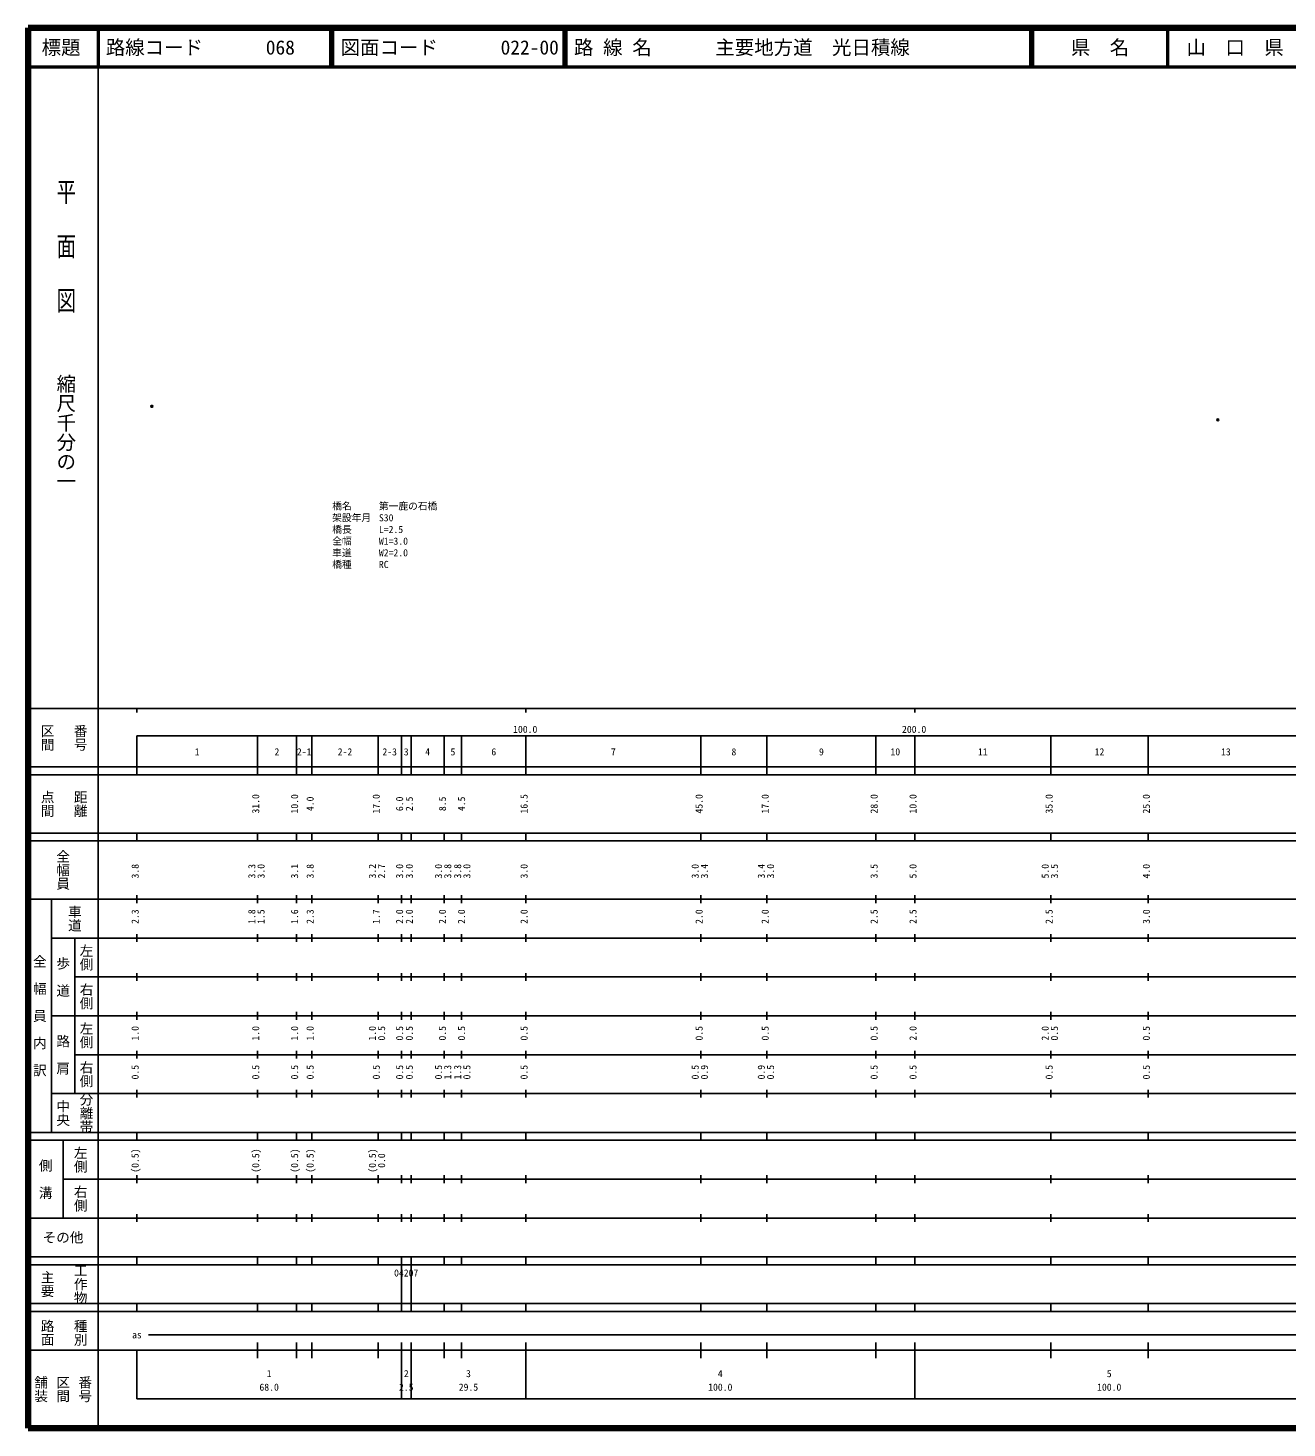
# Model space of a CAD drawing. Units: millimetres on the paper, with parts at other scales. Extents: x 40 to 680, y 20 to 380.
# Drawn here: x 40 to 363.7, y 20 to 380 of the extents above; entities that cross this region are included whole.
import ezdxf
from ezdxf.enums import TextEntityAlignment as Align

# ---------------------------------------------------------------- set-up
doc = ezdxf.new("R2010")
doc.units = ezdxf.units.MM
doc.header["$PDMODE"] = 32
doc.header["$PDSIZE"] = 0.5
for name, color, linetype in [('M-OTRS', 6, 'Continuous'), ('M-STR-HTXT', 7, 'Continuous'), ('M-TTL-TXT', 7, 'Continuous')]:
    doc.layers.add(name, color=color, linetype=linetype)
for name, color, linetype, lineweight in [('M-TTL', 2, 'Continuous', 140), ('M-TTL-BAND', 7, 'Continuous', 25), ('M-TTL-LINE', 7, 'Continuous', 50)]:
    doc.layers.add(name, color=color, linetype=linetype, lineweight=lineweight)
doc.styles.add('@ＭＳ ゴシック', font='')
doc.styles.add('ＭＳ ゴシック', font='')
doc.styles.get('@ＭＳ ゴシック').set_extended_font_data('@MS Gothic')
doc.styles.get('ＭＳ ゴシック').set_extended_font_data('MS Gothic')

msp = doc.modelspace()

# ---------------------------------------------------------------- linework, layer by layer
at = {"layer": 'M-OTRS'}
for p in [(71.834, 282.714), (345.91, 279.251)]:
    msp.add_point(p, dxfattribs=at)
at = {"layer": 'M-TTL'}
for p, q in [((40, 380), (40, 20)), ((680, 380), (40, 380)), ((40, 20), (680, 20))]:
    msp.add_line(p, q, dxfattribs=at)
at = {"layer": 'M-TTL-BAND'}
for p, q in [((58, 370), (58, 20)), ((40, 205), (579, 205)), ((68, 205), (68, 204)), ((168, 205), (168, 204)), ((268, 205), (268, 204)), ((68, 198), (579, 198)), ((68, 198), (68, 188)), ((99, 188), (99, 198)), ((109, 188), (109, 198)), ((113, 188), (113, 198)), ((130, 188), (130, 198)), ((136, 188), (136, 198)), ((138.5, 188), (138.5, 198)), ((147, 188), (147, 198)), ((151.5, 188), (151.5, 198)), ((168, 188), (168, 198)), ((213, 188), (213, 198)), ((230, 188), (230, 198)), ((258, 188), (258, 198)), ((268, 188), (268, 198)), ((303, 188), (303, 198)), ((328, 188), (328, 198)), ((40, 190), (579, 190)), ((40, 188), (579, 188)), ((40, 173), (579, 173)), ((68, 171), (68, 173)), ((99, 171), (99, 173)), ((109, 171), (109, 173)), ((113, 171), (113, 173)), ((130, 171), (130, 173)), ((136, 171), (136, 173)), ((138.5, 171), (138.5, 173)), ((147, 171), (147, 173)), ((151.5, 171), (151.5, 173)), ((168, 171), (168, 173)), ((213, 171), (213, 173)), ((230, 171), (230, 173)), ((258, 171), (258, 173)), ((268, 171), (268, 173)), ((303, 171), (303, 173)), ((328, 171), (328, 173)), ((40, 171), (579, 171)), ((40, 156), (579, 156)), ((46, 96), (46, 156)), ((68, 155), (68, 157)), ((99, 155), (99, 157)), ((109, 155), (109, 157)), ((113, 155), (113, 157)), ((130, 155), (130, 157)), ((136, 155), (136, 157)), ((138.5, 155), (138.5, 157)), ((147, 155), (147, 157)), ((151.5, 155), (151.5, 157)), ((168, 155), (168, 157)), ((213, 155), (213, 157)), ((230, 155), (230, 157)), ((258, 155), (258, 157)), ((268, 155), (268, 157)), ((303, 155), (303, 157)), ((328, 155), (328, 157)), ((46, 146), (579, 146)), ((52, 146), (52, 106)), ((68, 145), (68, 147)), ((99, 145), (99, 147)), ((109, 145), (109, 147)), ((113, 145), (113, 147)), ((130, 145), (130, 147)), ((136, 145), (136, 147)), ((138.5, 145), (138.5, 147)), ((147, 145), (147, 147)), ((151.5, 145), (151.5, 147)), ((168, 145), (168, 147)), ((213, 145), (213, 147)), ((230, 145), (230, 147)), ((258, 145), (258, 147)), ((268, 145), (268, 147)), ((303, 145), (303, 147)), ((328, 145), (328, 147)), ((68, 135), (68, 137)), ((99, 135), (99, 137)), ((109, 135), (109, 137)), ((113, 135), (113, 137)), ((130, 135), (130, 137)), ((136, 135), (136, 137)), ((138.5, 135), (138.5, 137)), ((147, 135), (147, 137)), ((151.5, 135), (151.5, 137)), ((168, 135), (168, 137)), ((213, 135), (213, 137)), ((230, 135), (230, 137)), ((258, 135), (258, 137)), ((268, 135), (268, 137)), ((303, 135), (303, 137)), ((328, 135), (328, 137)), ((52, 136), (579, 136)), ((46, 126), (579, 126)), ((68, 125), (68, 127)), ((99, 125), (99, 127)), ((109, 125), (109, 127)), ((113, 125), (113, 127)), ((130, 125), (130, 127)), ((136, 125), (136, 127)), ((138.5, 125), (138.5, 127)), ((147, 125), (147, 127)), ((151.5, 125), (151.5, 127)), ((168, 125), (168, 127)), ((213, 125), (213, 127)), ((230, 125), (230, 127)), ((258, 125), (258, 127)), ((268, 125), (268, 127)), ((303, 125), (303, 127)), ((328, 125), (328, 127)), ((52, 116), (579, 116)), ((68, 115), (68, 117)), ((99, 115), (99, 117)), ((109, 115), (109, 117)), ((113, 115), (113, 117)), ((130, 115), (130, 117)), ((136, 115), (136, 117)), ((138.5, 115), (138.5, 117)), ((147, 115), (147, 117)), ((151.5, 115), (151.5, 117)), ((168, 115), (168, 117)), ((213, 115), (213, 117)), ((230, 115), (230, 117)), ((258, 115), (258, 117)), ((268, 115), (268, 117)), ((303, 115), (303, 117)), ((328, 115), (328, 117)), ((46, 106), (579, 106)), ((68, 105), (68, 107)), ((99, 105), (99, 107)), ((109, 105), (109, 107)), ((113, 105), (113, 107)), ((130, 105), (130, 107)), ((136, 105), (136, 107)), ((138.5, 105), (138.5, 107)), ((147, 105), (147, 107)), ((151.5, 105), (151.5, 107)), ((168, 105), (168, 107)), ((213, 105), (213, 107)), ((230, 105), (230, 107)), ((258, 105), (258, 107)), ((268, 105), (268, 107)), ((303, 105), (303, 107)), ((328, 105), (328, 107)), ((40, 96), (579, 96)), ((40, 94), (579, 94)), ((49, 94), (49, 74)), ((68, 94), (68, 96)), ((99, 94), (99, 96)), ((109, 94), (109, 96)), ((113, 94), (113, 96)), ((130, 94), (130, 96)), ((136, 94), (136, 96)), ((138.5, 94), (138.5, 96)), ((147, 94), (147, 96)), ((151.5, 94), (151.5, 96)), ((168, 94), (168, 96)), ((213, 94), (213, 96)), ((230, 94), (230, 96)), ((258, 94), (258, 96)), ((268, 94), (268, 96)), ((303, 94), (303, 96)), ((328, 94), (328, 96)), ((49, 84), (579, 84)), ((68, 83), (68, 85)), ((99, 83), (99, 85)), ((109, 83), (109, 85)), ((113, 83), (113, 85)), ((130, 83), (130, 85)), ((136, 83), (136, 85)), ((138.5, 83), (138.5, 85)), ((147, 83), (147, 85)), ((151.5, 83), (151.5, 85)), ((168, 83), (168, 85)), ((213, 83), (213, 85)), ((230, 83), (230, 85)), ((258, 83), (258, 85)), ((268, 83), (268, 85)), ((303, 83), (303, 85)), ((328, 83), (328, 85)), ((40, 74), (579, 74)), ((68, 73), (68, 75)), ((99, 73), (99, 75)), ((109, 73), (109, 75)), ((113, 73), (113, 75)), ((130, 73), (130, 75)), ((136, 73), (136, 75)), ((138.5, 73), (138.5, 75)), ((147, 73), (147, 75)), ((151.5, 73), (151.5, 75)), ((168, 73), (168, 75)), ((213, 73), (213, 75)), ((230, 73), (230, 75)), ((258, 73), (258, 75)), ((268, 73), (268, 75)), ((303, 73), (303, 75)), ((328, 73), (328, 75)), ((40, 64), (579, 64)), ((40, 62), (579, 62)), ((68, 62), (68, 64)), ((99, 62), (99, 64)), ((109, 62), (109, 64)), ((113, 62), (113, 64)), ((130, 62), (130, 64)), ((136, 62), (136, 64)), ((136, 52), (136, 62)), ((138.5, 62), (138.5, 64)), ((138.5, 52), (138.5, 62)), ((147, 62), (147, 64)), ((151.5, 62), (151.5, 64)), ((168, 62), (168, 64)), ((213, 62), (213, 64)), ((230, 62), (230, 64)), ((258, 62), (258, 64)), ((268, 62), (268, 64)), ((303, 62), (303, 64)), ((328, 62), (328, 64)), ((40, 52), (579, 52)), ((68, 50), (68, 52)), ((99, 50), (99, 52)), ((109, 50), (109, 52)), ((113, 50), (113, 52)), ((130, 50), (130, 52)), ((136, 50), (136, 52)), ((138.5, 50), (138.5, 52)), ((147, 50), (147, 52)), ((151.5, 50), (151.5, 52)), ((168, 50), (168, 52)), ((213, 50), (213, 52)), ((230, 50), (230, 52)), ((258, 50), (258, 52)), ((268, 50), (268, 52)), ((303, 50), (303, 52)), ((328, 50), (328, 52)), ((40, 50), (579, 50)), ((71, 44), (565, 44)), ((40, 40), (579, 40)), ((68, 40), (68, 27.5)), ((99, 38), (99, 42)), ((109, 38), (109, 42)), ((113, 38), (113, 42)), ((130, 38), (130, 42)), ((136, 27.5), (136, 42)), ((138.5, 27.5), (138.5, 42)), ((147, 38), (147, 42)), ((151.5, 38), (151.5, 42)), ((168, 27.5), (168, 42)), ((213, 38), (213, 42)), ((230, 38), (230, 42)), ((258, 38), (258, 42)), ((268, 27.5), (268, 42)), ((303, 38), (303, 42)), ((328, 38), (328, 42)), ((68, 27.5), (579, 27.5))]:
    msp.add_line(p, q, dxfattribs=at)
at = {"layer": 'M-TTL-LINE'}
for p, q in [((58, 380), (58, 370)), ((117.75, 380), (117.75, 370)), ((118.25, 380), (118.25, 370)), ((177.75, 380), (177.75, 370)), ((178.25, 380), (178.25, 370)), ((297.75, 380), (297.75, 370)), ((298.25, 380), (298.25, 370)), ((333, 380), (333, 370)), ((40, 370), (680, 370))]:
    msp.add_line(p, q, dxfattribs=at)

# ---------------------------------------------------------------- texts
at = {"layer": 'M-STR-HTXT', "style": 'ＭＳ ゴシック'}
for s, p in [('橋名', (118.224, 255.598)), ('第一鹿の石橋', (130.224, 255.594)), ('橋長', (118.222, 249.598)), ('架設年月', (118.223, 252.598)), ('S30', (130.223, 252.594)), ('全幅', (118.221, 246.598)), ('W1=3.0', (130.221, 246.594)), ('L=2.5', (130.222, 249.594)), ('車道', (118.22, 243.598)), ('W2=2.0', (130.22, 243.594)), ('橋種', (118.219, 240.598)), ('RC', (130.219, 240.594))]:
    msp.add_text(s, height=1.833, rotation=359.98, dxfattribs=at).set_placement(p, align=Align.BOTTOM_LEFT)
at = {"layer": 'M-TTL-BAND', "style": '@ＭＳ ゴシック', "width": 1.4}
msp.add_text('平  面  図', height=3.666, rotation=270, dxfattribs=at).set_placement((49.777, 306.475), align=Align.MIDDLE_RIGHT)
at = {"layer": 'M-TTL-BAND', "style": '@ＭＳ ゴシック'}
msp.add_text('縮尺千分の一', height=3.666, rotation=270, dxfattribs=at).set_placement((49.777, 261.03), align=Align.MIDDLE_RIGHT)
for s, p in [('区間', (45, 197.5)), ('番号', (53.5, 197.5)), ('点間', (45, 180.5)), ('距離', (53.5, 180.5)), ('全幅員', (49, 163.5)), ('車道', (52, 151)), ('左側', (55, 141)), ('全\u3000幅\u3000員\u3000内\u3000訳', (43, 126)), ('歩\u3000道', (49, 136)), ('右側', (55, 131)), ('左側', (55, 121)), ('路\u3000肩', (49, 116)), ('右側', (55, 111)), ('分離帯', (55, 101)), ('中央', (49, 101)), ('左側', (53.5, 89)), ('側\u3000溝', (44.5, 84)), ('右側', (53.5, 79)), ('工作物', (53.5, 57)), ('主要', (45, 57)), ('路面', (45, 44.5)), ('種別', (53.5, 44.5)), ('舗装', (43.333, 30)), ('区間', (49, 30)), ('番号', (54.667, 30))]:
    msp.add_text(s, height=2.566, rotation=270, dxfattribs=at).set_placement(p, align=Align.MIDDLE_CENTER)
at = {"layer": 'M-TTL-BAND', "style": 'ＭＳ ゴシック'}
for s, p in [('100.0', (167.844, 198.195)), ('200.0', (267.844, 198.195)), ('1', (83.5, 192.405)), ('2', (104, 192.405)), ('2-1', (111, 192.405)), ('2-2', (121.5, 192.405)), ('2-3', (133, 192.405)), ('3', (137.25, 192.405)), ('4', (142.75, 192.405)), ('5', (149.25, 192.405)), ('6', (159.75, 192.405)), ('7', (190.5, 192.405)), ('8', (221.5, 192.405)), ('9', (244, 192.405)), ('10', (263, 192.405)), ('11', (285.5, 192.405)), ('12', (315.5, 192.405)), ('13', (348, 192.405)), ('as', (68, 42.5)), ('1', (102, 32.523)), ('2', (137.25, 32.523)), ('3', (153.25, 32.523)), ('4', (218, 32.523)), ('5', (318, 32.523)), ('68.0', (102, 29.033)), ('2.5', (137.25, 29.033)), ('29.5', (153.25, 29.033)), ('100.0', (218, 29.033)), ('100.0', (318, 29.033))]:
    msp.add_text(s, height=1.833, dxfattribs=at).set_placement(p, align=Align.BOTTOM_CENTER)
for s, p in [('31.0', (100, 180.5)), ('10.0', (110, 180.5)), ('4.0', (114, 180.5)), ('17.0', (131, 180.5)), ('6.0', (137, 180.5)), ('2.5', (139.5, 180.5)), ('8.5', (148, 180.5)), ('4.5', (152.925, 180.5)), ('16.5', (169, 180.5)), ('45.0', (214, 180.5)), ('17.0', (231, 180.5)), ('28.0', (259, 180.5)), ('10.0', (269, 180.5)), ('35.0', (304, 180.5)), ('25.0', (329, 180.5)), ('3.8', (69, 163.174)), ('3.3', (99, 163.174)), ('3.0', (101.37, 163.174)), ('3.1', (110, 163.174)), ('3.8', (114, 163.174)), ('3.2', (130, 163.174)), ('2.7', (132.37, 163.174)), ('3.0', (137, 163.174)), ('3.0', (139.5, 163.174)), ('3.0', (147, 163.174)), ('3.8', (149.37, 163.174)), ('3.8', (151.925, 163.174)), ('3.0', (154.295, 163.174)), ('3.0', (169, 163.174)), ('3.0', (213, 163.174)), ('3.4', (215.37, 163.174)), ('3.4', (230, 163.174)), ('3.0', (232.37, 163.174)), ('3.5', (259, 163.174)), ('5.0', (269, 163.174)), ('5.0', (303, 163.174)), ('3.5', (305.37, 163.174)), ('4.0', (329, 163.174)), ('2.3', (69, 151.5)), ('1.8', (99, 151.5)), ('1.5', (101.37, 151.5)), ('1.6', (110, 151.5)), ('2.3', (114, 151.5)), ('1.7', (131, 151.5)), ('2.0', (137, 151.5)), ('2.0', (139.5, 151.5)), ('2.0', (148, 151.5)), ('2.0', (152.925, 151.5)), ('2.0', (169, 151.5)), ('2.0', (214, 151.5)), ('2.0', (231, 151.5)), ('2.5', (259, 151.5)), ('2.5', (269, 151.5)), ('2.5', (304, 151.5)), ('3.0', (329, 151.5)), ('1.0', (69, 121.5)), ('1.0', (100, 121.5)), ('1.0', (110, 121.5)), ('1.0', (114, 121.5)), ('1.0', (130, 121.5)), ('0.5', (132.37, 121.5)), ('0.5', (137, 121.5)), ('0.5', (139.5, 121.5)), ('0.5', (148, 121.5)), ('0.5', (152.925, 121.5)), ('0.5', (169, 121.5)), ('0.5', (214, 121.5)), ('0.5', (231, 121.5)), ('0.5', (259, 121.5)), ('2.0', (269, 121.5)), ('2.0', (303, 121.5)), ('0.5', (305.37, 121.5)), ('0.5', (329, 121.5)), ('0.5', (69, 111.5)), ('0.5', (100, 111.5)), ('0.5', (110, 111.5)), ('0.5', (114, 111.5)), ('0.5', (131, 111.5)), ('0.5', (137, 111.5)), ('0.5', (139.5, 111.5)), ('0.5', (147, 111.5)), ('1.3', (149.37, 111.5)), ('1.3', (151.925, 111.5)), ('0.5', (154.295, 111.5)), ('0.5', (169, 111.5)), ('0.5', (213, 111.5)), ('0.9', (215.37, 111.5)), ('0.9', (230, 111.5)), ('0.5', (232.37, 111.5)), ('0.5', (259, 111.5)), ('0.5', (269, 111.5)), ('0.5', (304, 111.5)), ('0.5', (329, 111.5)), ('(0.5)', (69, 88.764)), ('(0.5)', (100, 88.764)), ('(0.5)', (110, 88.764)), ('(0.5)', (114, 88.764)), ('(0.5)', (130, 88.764)), ('0.0', (132.37, 88.764))]:
    msp.add_text(s, height=1.833, rotation=90, dxfattribs=at).set_placement(p, align=Align.BOTTOM_CENTER)
msp.add_text('その他', height=2.566, dxfattribs=at).set_placement((49, 69), align=Align.MIDDLE_CENTER)
msp.add_text('04207', height=1.833, dxfattribs=at).set_placement((134.125, 58.405), align=Align.BOTTOM_LEFT)
at = {"layer": 'M-TTL-TXT', "style": 'ＭＳ ゴシック'}
for s, p in [('標題', (48.5, 375)), ('県\u3000名', (315.625, 375)), ('山\u3000口\u3000県', (350.375, 375))]:
    msp.add_text(s, height=3.666, dxfattribs=at).set_placement(p, align=Align.MIDDLE_CENTER)
for s, p in [('路線コード', (60, 375)), ('068', (101.142, 375)), ('図面コード', (120.38, 375)), ('022-00', (161.521, 375)), ('路 線 名', (180.38, 375)), ('主要地方道\u3000光日積線', (216.734, 375))]:
    msp.add_text(s, height=3.666, dxfattribs=at).set_placement(p, align=Align.MIDDLE_LEFT)

doc.saveas('drawing.dxf')
